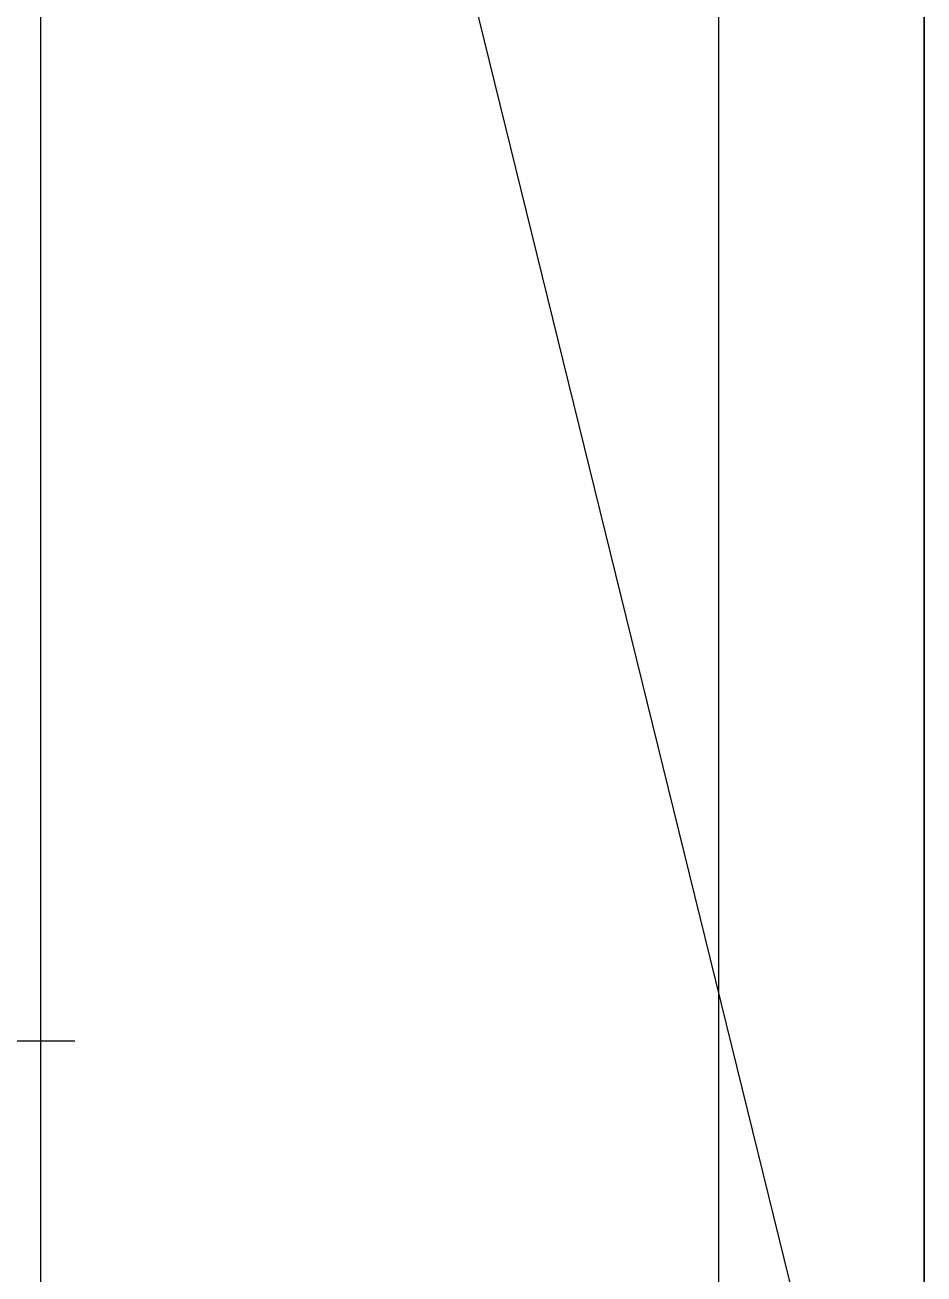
# Model space of a CAD drawing. Header units: millimetres. Extents: x 8456 to 190005487, y 619 to 455456909.
# Drawn here: x 205002 to 205503, y 158793 to 159490 of the extents above; entities that cross this region are included whole.
import ezdxf

# ---------------------------------------------------------------- set-up
doc = ezdxf.new("R2010")
doc.units = ezdxf.units.MM
doc.header["$LTSCALE"] = 400
doc.header["$MEASUREMENT"] = 0
doc.linetypes.add('CEN', pattern=[62, 60, -1, 0, -1])
doc.layers.get('0').update_dxf_attribs({"linetype": 'CONTINUOUS'})
doc.layers.add('A-PK', color=6, linetype='CONTINUOUS')
doc.layers.add('CEN', color=1, linetype='CEN')
doc.layers.add('Defpoint', color=161, linetype='CONTINUOUS', plot=False)

# ---------------------------------------------------------------- blocks, each defined once
blk = doc.blocks.new('A$C2DB436D3')
at = {"layer": 'A-PK', "color": 8}
for p, q in [((19187.54, 23923.55, 2515.73), (19891.54, 21063.55, 2515.73)), ((19187.54, 23923.55, 2515.73), (19187.54, 21063.55, 2515.73)), ((19891.54, 21063.55, 2515.73), (19891.54, 23923.55, 2515.73)), ((19891.54, 23923.55, 2515.73), (19891.54, 21063.55, 2515.73))]:
    blk.add_line(p, q, dxfattribs=at)
at = {"layer": 'CEN', "color": 8}
blk.add_line((19039.04, 21690.55, 2515.73), (19215.04, 21690.55, 2515.73), dxfattribs=at)

msp = doc.modelspace()

# ---------------------------------------------------------------- linework, layer by layer
at = {"layer": 'Defpoint'}
msp.add_lwpolyline([(27067.86, 162617.43), (205388.52, 162617.43), (205388.52, 82317.43), (27067.86, 82317.43)], close=True, dxfattribs=at)

# ---------------------------------------------------------------- block references
at = {"xscale": 0.7, "yscale": 0.7, "zscale": 0.7}
msp.add_blockref('A$C2DB436D3', (191579.09, 143740.16, -160.09), dxfattribs=at)

doc.saveas('drawing.dxf')
